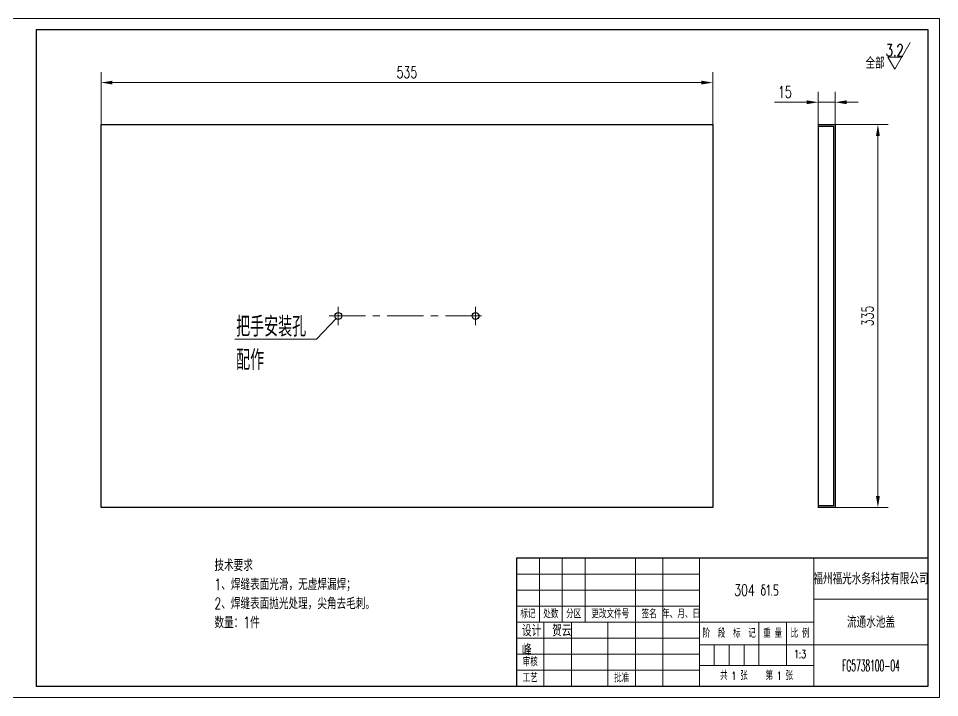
# Model space of a CAD drawing. Header units: millimetres. Extents: x 0 to 10469, y -1705 to 1188.
# Drawn here: x 3192 to 3997, y 0 to 594 of the extents above; entities that cross this region are included whole.
import ezdxf
from ezdxf.enums import TextEntityAlignment as Align

# ---------------------------------------------------------------- set-up
doc = ezdxf.new("R2010")
doc.units = ezdxf.units.MM
doc.linetypes.add('ACAD_ISO02W100', pattern=[15, 12, -3])
doc.linetypes.add('CENTER', pattern=[50.8, 31.75, -6.35, 6.35, -6.35])
for name, color, linetype, lineweight in [('中心线', 1, 'CENTER', 15), ('粗实线', 7, 'Continuous', 30), ('细实线', 3, 'Continuous', 15), ('虚线', 2, 'ACAD_ISO02W100', 15)]:
    doc.layers.add(name, color=color, linetype=linetype, lineweight=lineweight)
doc.styles.add('5', font='simplex.shx', dxfattribs={"width": 0.7, "height": 17.5, "bigfont": 'hztxt.shx'})
doc.styles.add('USER2', font='simplex.shx', dxfattribs={"width": 0.7, "height": 10, "bigfont": 'hztxt.shx'})
doc.styles.add('机械工程图样式', font='simplex.shx', dxfattribs={"width": 0.7, "height": 3.5, "bigfont": 'hztxt.shx'})
doc.dimstyles.new('机械工程图-3', dxfattribs={"dimtxt": 3.5, "dimasz": 10, "dimexe": 9, "dimexo": 0, "dimgap": 4, "dimtad": 1, "dimdec": 3, "dimdsep": 46, "dimtxsty": 'USER2', "dimcen": 0, "dimclrd": 256, "dimclre": 256, "dimadec": 0, "dimazin": 2, "dimtfac": 1, "dimtdec": 3, "dimtmove": 0, "dimatfit": 3, "dimfxl": 1, "dimtolj": 1, "dimtzin": 0, "dimlwd": -1, "dimlwe": -1, "dimarcsym": 0})

# ---------------------------------------------------------------- blocks, each defined once
blk = doc.blocks.new('标题栏')
at = {"layer": '粗实线'}
blk.add_lwpolyline([(-180, 0), (0, 0), (0, 56), (-180, 56)], close=True, dxfattribs=at)
at = {"layer": '细实线'}
for p, q in [((-170, 56), (-170, 28)), ((-160, 56), (-160, 28)), ((-150, 56), (-150, 28)), ((-128, 56), (-128, 0)), ((-116, 56), (-116, 0)), ((-100, 56), (-100, 0)), ((-50, 56), (-50, 0)), ((-100, 49), (-180, 49)), ((-100, 42), (-180, 42)), ((0, 38), (-50, 38)), ((-100, 35), (-180, 35)), ((-50, 28), (-180, 28)), ((-168, 28), (-168, 0)), ((-156, 28), (-156, 0)), ((-140, 28), (-140, 0)), ((-74, 28), (-74, 9)), ((-62, 28), (-62, 9)), ((-100, 21), (-180, 21)), ((0, 18), (-100, 18)), ((-93.5, 18), (-93.5, 9)), ((-87, 18), (-87, 9)), ((-80.5, 18), (-80.5, 9)), ((-100, 14), (-180, 14)), ((-100, 9), (-50, 9)), ((-100, 7), (-180, 7))]:
    blk.add_line(p, q, dxfattribs=at)
at = {"layer": '细实线', "style": '机械工程图样式', "width": 0.7}
for s, p in [('标记', (-175, 31.5)), ('处数', (-165, 31.49)), ('分区', (-155, 31.5)), ('更改文件号', (-139, 31.5)), ('签名', (-122, 31.5)), ('年、月、日', (-108, 31.5)), ('阶  段  标  记', (-87, 23)), ('重 量', (-68, 23)), ('比 例', (-56, 23)), ('审核', (-174, 10.5)), ('工艺', (-174, 3.5)), ('批准', (-134, 3.5))]:
    blk.add_text(s, height=3.5, dxfattribs=at).set_placement(p, align=Align.MIDDLE_CENTER)
for tag, height, p in [('单位名称', 5, (-25, 47)), ('材料标记', 5, (-75, 42)), ('图样名称', 5, (-25, 28)), ('重量', 3.5, (-68, 14)), ('比例', 3.5, (-56, 14)), ('图样代号', 5, (-25, 9)), ('共张第张', 3.5, (-75, 4.51))]:
    blk.add_attdef(tag, text='', height=height, dxfattribs=at).set_placement(p, align=Align.MIDDLE_CENTER)
blk = doc.blocks.new('*D57')
at = {"layer": 'Defpoints', "color": 0}
for p in [(3264.18, 537.89), (3264.18, 501.25), (3799.18, 501.25)]:
    blk.add_point(p, dxfattribs=at)
at = {"layer": '细实线'}
for p, q in [((3264.18, 501.25), (3264.18, 546.89)), ((3799.18, 501.25), (3799.18, 546.89)), ((3789.18, 537.89), (3274.18, 537.89))]:
    blk.add_line(p, q, dxfattribs=at)
for points in [[(3274.18, 539.55), (3274.18, 536.22), (3264.18, 537.89)], [(3789.18, 539.55), (3789.18, 536.22), (3799.18, 537.89)]]:
    blk.add_solid(points, dxfattribs=at)
at = {"layer": '细实线', "color": 0, "insert": (3531.68, 546.89), "char_height": 10, "attachment_point": 5, "style": 'USER2'}
blk.add_mtext('\\A1;535', dxfattribs=at)
blk = doc.blocks.new('*D58')
at = {"layer": 'Defpoints', "color": 0}
for p in [(3906.24, 501.25), (3906.24, 166.25), (3943.59, 166.25)]:
    blk.add_point(p, dxfattribs=at)
at = {"layer": '细实线'}
for p, q in [((3906.24, 501.25), (3952.59, 501.25)), ((3943.59, 491.25), (3943.59, 176.25)), ((3906.24, 166.25), (3952.59, 166.25))]:
    blk.add_line(p, q, dxfattribs=at)
for points in [[(3941.92, 491.25), (3945.26, 491.25), (3943.59, 501.25)], [(3941.92, 176.25), (3945.26, 176.25), (3943.59, 166.25)]]:
    blk.add_solid(points, dxfattribs=at)
at = {"layer": '细实线', "color": 0, "insert": (3934.59, 333.75), "char_height": 10, "attachment_point": 5, "rotation": 90, "style": 'USER2'}
blk.add_mtext('\\A1;335', dxfattribs=at)
blk = doc.blocks.new('*D59')
at = {"layer": 'Defpoints', "color": 0}
for p in [(3891.24, 520.68), (3891.24, 501.25), (3906.24, 501.25)]:
    blk.add_point(p, dxfattribs=at)
at = {"layer": '细实线'}
for p, q in [((3891.24, 501.25), (3891.24, 529.68)), ((3906.24, 501.25), (3906.24, 529.68)), ((3881.24, 520.68), (3853.24, 520.68)), ((3906.24, 520.68), (3891.24, 520.68)), ((3916.24, 520.68), (3926.24, 520.68))]:
    blk.add_line(p, q, dxfattribs=at)
for points in [[(3881.24, 522.34), (3881.24, 519.01), (3891.24, 520.68)], [(3916.24, 522.34), (3916.24, 519.01), (3906.24, 520.68)]]:
    blk.add_solid(points, dxfattribs=at)
at = {"layer": '细实线', "color": 0, "insert": (3862.24, 529.68), "char_height": 10, "attachment_point": 5, "style": 'USER2'}
blk.add_mtext('\\A1;15', dxfattribs=at)
blk = doc.blocks.new('粗糙度')
at = {"layer": '细实线'}
for p, q in [((0, 0), (4.48, 7.75)), ((0, 0), (-2.02, 3.5)), ((-2.02, 3.5), (2.02, 3.5))]:
    blk.add_line(p, q, dxfattribs=at)
at = {"layer": '细实线', "style": '机械工程图样式', "width": 0.7}
blk.add_attdef('粗糙度', text='', height=3.5, dxfattribs=at).set_placement((-0.02, 5.51), align=Align.MIDDLE_CENTER)

msp = doc.modelspace()

# ---------------------------------------------------------------- linework, layer by layer
at = {"layer": '中心线'}
for p, q in [((3471.6842, 341.7486), (3471.6842, 325.7486)), ((3591.6842, 341.7486), (3591.6842, 325.7486)), ((3463.6842, 333.7486), (3599.6842, 333.7486))]:
    msp.add_line(p, q, dxfattribs=at)
at = {"layer": '粗实线'}
for p, q in [((3264.1842, 501.2486), (3799.1842, 501.2486)), ((3264.1842, 166.2486), (3264.1842, 501.2486)), ((3799.1842, 501.2486), (3799.1842, 166.2486)), ((3891.2396, 501.2486), (3891.2396, 166.2486)), ((3891.2396, 501.2486), (3906.2396, 501.2486)), ((3891.2396, 499.7486), (3904.7396, 499.7486)), ((3904.7396, 499.7486), (3904.7396, 167.7486)), ((3906.2396, 501.2486), (3906.2396, 166.2486)), ((3799.1842, 166.2486), (3264.1842, 166.2486)), ((3904.7396, 167.7486), (3891.2396, 167.7486)), ((3906.2396, 166.2486), (3891.2396, 166.2486))]:
    msp.add_line(p, q, dxfattribs=at)
msp.add_lwpolyline([(3207.5, 10), (3987.5, 10), (3987.5, 584), (3207.5, 584)], close=True, dxfattribs=at)
for centre in [(3471.6842, 333.7486), (3591.6842, 333.7486)]:
    msp.add_circle(centre, 3, dxfattribs=at)
at = {"layer": '细实线'}
for p, q in [((3469.8142, 331.4028), (3452.5282, 313.4732)), ((3452.5282, 313.4732), (3381.2713, 313.4732))]:
    msp.add_line(p, q, dxfattribs=at)
msp.add_lwpolyline([(3157.5, 0), (3997.5, 0), (3997.5, 594), (3157.5, 594)], close=True, dxfattribs=at)

# ---------------------------------------------------------------- block references
at = {"layer": '细实线', "xscale": 3, "yscale": 3, "zscale": 3}
msp.add_blockref('粗糙度', (3958.3553, 549.6246), dxfattribs=at).add_auto_attribs({'粗糙度': '3.2'})
at = {"layer": '虚线'}
ref = msp.add_blockref('标题栏', (3987.5, 10), dxfattribs=dict(at, xscale=2, yscale=2, zscale=2))
ref.add_attrib('材料标记', '304 δ1.5', dxfattribs={"layer": '细实线', "height": 10, "style": '机械工程图样式', "width": 0.7}).set_placement((3837.5, 94), align=Align.MIDDLE_CENTER)
ref.add_attrib('单位名称', '福州福光水务科技有限公司', dxfattribs={"layer": '细实线', "height": 10, "style": '机械工程图样式', "width": 0.7}).set_placement((3937.5, 104), align=Align.MIDDLE_CENTER)
ref.add_attrib('图样名称', '流通水池盖', dxfattribs={"layer": '细实线', "height": 10, "style": '机械工程图样式', "width": 0.7}).set_placement((3937.5, 66), align=Align.MIDDLE_CENTER)
ref.add_attrib('图样代号', 'FG5738100-04', dxfattribs={"layer": '细实线', "height": 10, "style": '机械工程图样式', "width": 0.48}).set_placement((3937.5, 28), align=Align.MIDDLE_CENTER)
ref.add_attrib('比例', '1:3', dxfattribs={"layer": '细实线', "height": 7, "style": '机械工程图样式', "width": 0.7}).set_placement((3875.5, 38), align=Align.MIDDLE_CENTER)
ref.add_attrib('共张第张', '共 1 张    第 1 张', dxfattribs={"layer": '细实线', "height": 7, "style": '机械工程图样式', "width": 0.7}).set_placement((3837.5, 19.0171), align=Align.MIDDLE_CENTER)

# ---------------------------------------------------------------- texts
at = {"layer": '细实线', "attachment_point": 1}
for s, insert, char_height, width, style in [('全部', (3932.7107, 560.0347), 10, 43.376813, 'USER2'), ('把手安装孔\\P配作', (3382.3206, 333.192), 17.5, 72.508649, '5'), ('技术要求\\P1、焊缝表面光滑，无虚焊漏焊；\\P2、焊缝表面抛光处理，尖角去毛刺。\\P数量：1件', (3363.3491, 120.6556), 10, 217.856534, 'USER2'), ('设计  贺云峰', (3632.3373, 63.5836), 10, 48, 'USER2')]:
    msp.add_mtext(s, dxfattribs=dict(at, insert=insert, char_height=char_height, width=width, style=style))

# ---------------------------------------------------------------- dimensions: what is measured, and where the dimension line sits
at = {"layer": '细实线'}
for base, p1, p2, picture, middle in [((3264.1842, 537.8879), (3799.1842, 501.2486), (3264.1842, 501.2486), '*D57', (3531.6842, 546.8879)), ((3891.2396, 520.6759), (3906.2396, 501.2486), (3891.2396, 501.2486), '*D59', (3862.2396, 529.6759))]:
    dim = msp.add_linear_dim(base=base, p1=p1, p2=p2, dimstyle='机械工程图-3', dxfattribs=at)
    dim.commit()
    dim.dimension.update_dxf_attribs({"geometry": picture, "text_midpoint": middle})
dim = msp.add_linear_dim(base=(3943.5889, 166.2486), p1=(3906.2396, 501.2486), p2=(3906.2396, 166.2486), angle=90, dimstyle='机械工程图-3', dxfattribs=at)
dim.commit()
dim.dimension.update_dxf_attribs({"geometry": '*D58', "text_midpoint": (3934.5889, 333.7486)})

doc.saveas('drawing.dxf')
